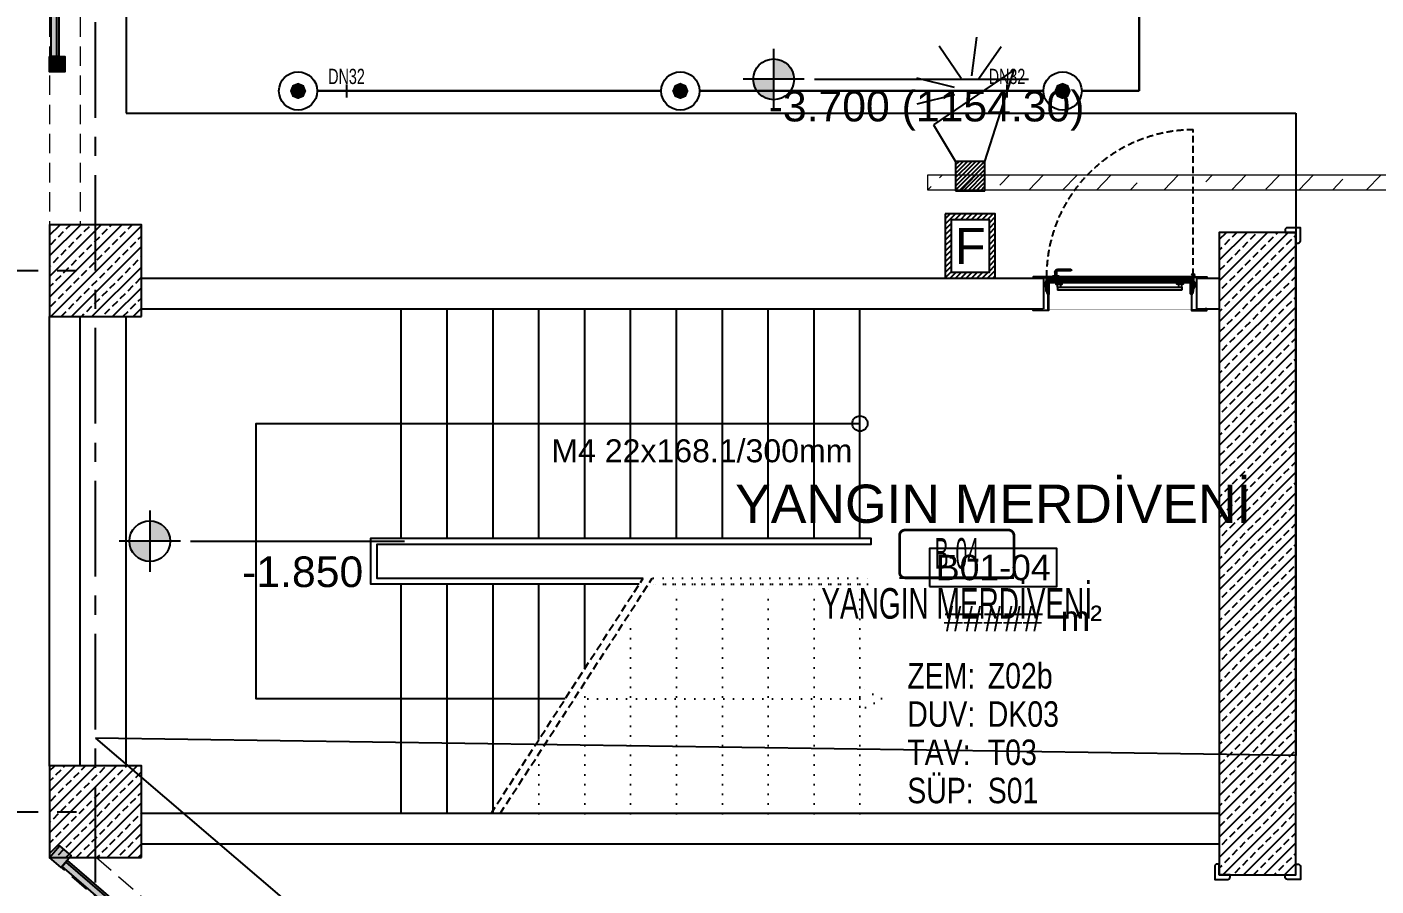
# Model space of a CAD drawing. Header units: millimetres. Extents: x -379292 to 1221486, y 92049 to 447512.
# Drawn here: x -241803 to -232980, y 156795 to 162412 of the extents above; entities that cross this region are included whole.
import ezdxf
from ezdxf.enums import TextEntityAlignment as Align
from ezdxf.lldxf.tags import DXFTag

# ---------------------------------------------------------------- set-up
doc = ezdxf.new("R2010")
doc.units = ezdxf.units.MM
for name, pattern in [('( Hidden )', [0.375, 0.25, -0.125]), ('CENTER', [2, 1.25, -0.25, 0.25, -0.25]), ('DOT', [6.35, 0, -6.35]), ('HIDDEN', [9.525, 6.35, -3.175])]:
    doc.linetypes.add(name, pattern=pattern)
for name, color, linetype in [('-M-MAHAL-DEBILER', 7, 'Continuous'), ('-M-MAHAL-ETIKET-NOT', 7, 'Continuous'), ('-M-MAHAL-ETIKET-NOTM', 7, 'Continuous'), ('-M-MAHAL-ETK-', 7, 'Continuous'), ('-M-MAHAL-HAVA-DEGISIM', 7, 'Continuous'), ('-M-MAHAL-NO', 7, 'Continuous'), ('-M-MAHAL-NOM', 7, 'Continuous'), ('-M-YNGN-BORUID', 7, 'Continuous'), ('-M-YNGN-BORUUZUN', 7, 'Continuous'), ('-M-YNGN-BORUYUK', 7, 'Continuous'), ('-M-YNGN-SPR-YUK', 7, 'Continuous'), ('-M-YNGN-ZON5-CAP-', 7, 'Continuous'), ('-M-YNGN-ZON5-SPR-', 7, 'Continuous'), ('010-05', 1, 'Continuous'), ('05_AXIS', 211, 'CENTER'), ('05_CONCRETE VIEW', 142, 'Continuous'), ('05_DOOR', 2, 'Continuous'), ('05_EQUIPMENT', 1, 'Continuous'), ('05_HANDRAIL', 153, 'Continuous'), ('05_HATCH 1', 101, 'Continuous'), ('05_HATCH CONCRETE', 141, 'Continuous'), ('05_HATCH SOLID-1', 252, 'Continuous'), ('05_MATERIAL TEXT', 112, 'Continuous'), ('05_PLAN LEVEL', 2, 'Continuous'), ('05_ROOM M2', 161, 'Continuous'), ('05_ROOM NAME', 153, 'Continuous'), ('05_ROOM NUMBER', 152, 'Continuous'), ('05_STAIRS', 52, 'Continuous'), ('05_STAIRS ARROW', 2, 'Continuous'), ('05_STEEL HIDDEN', 61, 'HIDDEN'), ('05_SYMBOL', 2, 'Continuous'), ('05_TEXT 2.5', 212, 'Continuous'), ('05_WALL', 3, 'Continuous'), ('08_FIRE ALARM BUTTON', 4, 'Continuous'), ('08_HORN', 4, 'Continuous'), ('AIRONN ZONLAMA', 4, 'Continuous')]:
    doc.layers.add(name, color=color, linetype=linetype)
doc.layers.add('-M-YNGN-SPR-CAPCIZGI', color=188, linetype='Continuous', plot=False)
for name, color, linetype, lineweight in [('-M-YNGN-ZON5', 11, 'SP', 30), ('06_FORMWORK HIDDEN', 252, 'HIDDEN2', 0), ('08_DEDECTOR', 3, 'Continuous', 9), ('E_CT_AYDINLATMA', 3, 'Continuous', 9)]:
    doc.layers.add(name, color=color, linetype=linetype, lineweight=lineweight)
doc.styles.add('-M-ISSO-TEXT-TTF', font='ARIALN.TTF')
doc.styles.add('-M-MHLETK-NOT', font='romans.shx', dxfattribs={"width": 0.7})
doc.styles.add('-M-MHLETK-TEXT', font='ARIALN.TTF', dxfattribs={"width": 0.7})
doc.styles.add('CIZGI', font='tahoma.ttf', dxfattribs={"width": 0.8, "oblique": 20})
doc.styles.add('DIM', font='arial.ttf')
doc.styles.add('HCAD', font='HCAD.SHX', dxfattribs={"width": 0.8, "height": 0.2})
doc.styles.add('PIPESIZE', font='hcad.shx', dxfattribs={"width": 0.8})
doc.styles.add('SPR-NOT', font='romans.shx')
doc.styles.get("Standard").update_dxf_attribs({"font": 'segoeuil.ttf'})
doc.styles.add('YAZI-2', font='arial.ttf', dxfattribs={"height": 2})
doc.styles.add('YAZI-2.5', font='arial.ttf', dxfattribs={"height": 2.5})
doc.styles.add('YAZI-3', font='arial.ttf', dxfattribs={"height": 3})
tags = doc.linetypes.add('HIDDEN2', pattern=[0.1875, 0.125, -0.0625]).pattern_tags.tags
tags[6:7] = [DXFTag(74, 4), DXFTag(75, 0), DXFTag(340, '0'), DXFTag(46, 0.0), DXFTag(50, 0.0), DXFTag(44, 0.0), DXFTag(45, 0.0)]
tags[4:5] = [DXFTag(74, 4), DXFTag(75, 0), DXFTag(340, '0'), DXFTag(46, 0.0), DXFTag(50, 0.0), DXFTag(44, 0.0), DXFTag(45, 0.0)]
doc.linetypes.add('SP', pattern='A,2,-0.1,["SP",CIZGI,S=0.14,R=0.2,X=0,Y=-0.07],-0.255', length=2.355)
pattern_1 = [(270, (-695728.2336, -3493868.9414), (1.3748153225, -2.38125), [1.5875, -3.175]), (30, (-695728.2336, -3493868.9414), (1.3748153315, 2.3812499948), [1.5875, -3.175]), (330, (-695728.2336, -3493868.9414), (2.749630654, -5.2e-09), [-3.175, 1.5875])]
pattern_2 = [(225, (905000, -3e-07), (67.351921, -67.351921), []), (225, (904932.65, -3e-07), (67.351921, -67.351921), [47.625, -23.8125])]

# ---------------------------------------------------------------- blocks, each defined once
blk = doc.blocks.new('202_Aks')
at = {"layer": '05_AXIS', "ltscale": 500}
for p, q in [((0, -182300), (0, 5000)), ((-5000, -117300), (0, -117300)), ((-5000, -120837.5), (0, -120837.5))]:
    blk.add_line(p, q, dxfattribs=at)
blk = doc.blocks.new('başlık')
at = {"layer": '05_MATERIAL TEXT', "style": 'DIM', "width": 0.8}
for s, p in [('ZEM:', (0, 50)), ('DUV:', (0, -100)), ('TAV:', (0, -250)), ('SÜP:', (0, -400))]:
    blk.add_text(s, height=100, dxfattribs=at).set_placement(p, align=Align.MIDDLE_LEFT)
blk = doc.blocks.new('MAHAL')
at = {"layer": '05_ROOM NUMBER'}
blk.add_lwpolyline([(-5.46, -10.75), (4.54, -10.75), (4.54, -7.75), (-5.46, -7.75)], close=True, dxfattribs=at)
at = {"layer": '05_HATCH SOLID-1', "xscale": 0.02, "yscale": 0.02, "zscale": 0.02}
blk.add_blockref('başlık', (-7.21, -18.75), dxfattribs=at)
at = {"layer": '05_MATERIAL TEXT', "style": 'DIM', "width": 0.8}
for tag, p in [('ZEMİN', (-0.89, -17.75)), ('DUVAR', (-0.89, -20.75)), ('TAVAN', (-0.89, -23.75)), ('SÜPÜRGELİK', (-0.89, -26.75))]:
    blk.add_attdef(tag, text='', height=2, dxfattribs=at).set_placement(p, align=Align.MIDDLE_LEFT)
at = {"layer": '05_ROOM M2', "insert": (6.45, -13.24), "char_height": 2, "attachment_point": 5, "style": 'YAZI-2'}
blk.add_mtext_dynamic_manual_height_columns('m²', width=6.9387, gutter_width=625, heights=[0], dxfattribs=at)
at = {"layer": '05_ROOM M2', "style": 'YAZI-2'}
blk.add_attdef('MAHALM2', text='', height=2, dxfattribs=at).set_placement((-0.46, -13.25), align=Align.MIDDLE_CENTER)
at = {"layer": '05_ROOM NAME', "style": 'YAZI-3'}
for tag, p in [('INGMAHALADI', (-0.46, 0.75)), ('TURMAHALADI', (-0.46, -4.25))]:
    blk.add_attdef(tag, text='', height=3, dxfattribs=at).set_placement(p, align=Align.MIDDLE_CENTER)
at = {"layer": '05_ROOM NUMBER', "style": 'YAZI-2'}
blk.add_attdef('MAHALNO', text='', height=2, dxfattribs=at).set_placement((-0.46, -9.25), align=Align.MIDDLE_CENTER)
blk = doc.blocks.new('PLAN KOT IKILI')
at = {"layer": '05_PLAN LEVEL'}
h = blk.add_hatch(color=2, dxfattribs=at)
h.paths.add_polyline_path([(0, 2), (0, 0), (2, 0, 0.414214)])
h.paths.add_polyline_path([(0, 0), (-2, 0, 0.414214), (0, -2)])
at = {"layer": '05_PLAN LEVEL', "color": 2}
for p, q in [((0, 3), (0, -3)), ((3, 0), (-3, 0)), ((4, 0), (25, 0))]:
    blk.add_line(p, q, dxfattribs=at)
blk.add_circle((0, 0), 2, dxfattribs=at)
at = {"layer": '05_PLAN LEVEL', "style": 'YAZI-3'}
for tag, p in [('BITMISKOT', (15, 3)), ('KABAKOT', (15, -3))]:
    blk.add_attdef(tag, text='', height=3, dxfattribs=at).set_placement(p, align=Align.MIDDLE)
blk = doc.blocks.new('202_KorkulukDikme')
at = {"ltscale": 25}
h = blk.add_hatch(color=253, dxfattribs=at)
h.dxf.hatch_style = 1
h.paths.add_polyline_path([(-50, 0), (-50, 100), (50, 100), (50, 0)])
at = {"color": 0, "linetype": 'ByBlock', "ltscale": 25}
blk.add_lwpolyline([(-50, 0), (-50, 100), (50, 100), (50, 0)], close=True, dxfattribs=at)
blk = doc.blocks.new('*U19')
at = {"ltscale": 25}
h = blk.add_hatch(color=253, dxfattribs=at)
h.dxf.hatch_style = 1
h.paths.add_polyline_path([(100, 60), (5400, 60), (5400, 10), (100, 10)])
at = {"color": 0, "linetype": 'ByBlock', "ltscale": 25}
blk.add_lwpolyline([(100, 60), (5400, 60), (5400, 10), (100, 10)], close=True, dxfattribs=at)
blk.add_lwpolyline([(100, 45), (5400, 45)], dxfattribs=at)
at = {"ltscale": 25}
for p in [(50, 0), (750, 0), (1750, 0), (2750, 0), (3750, 0), (4750, 0), (5450, 0)]:
    blk.add_blockref('202_KorkulukDikme', p, dxfattribs=at)
blk = doc.blocks.new('*U20')
at = {"ltscale": 25}
h = blk.add_hatch(color=253, dxfattribs=at)
h.dxf.hatch_style = 1
h.paths.add_polyline_path([(100, 60), (5501.6, 60), (5501.6, 10), (100, 10)])
at = {"color": 0, "linetype": 'ByBlock', "ltscale": 25}
blk.add_lwpolyline([(100, 60), (5501.6, 60), (5501.6, 10), (100, 10)], close=True, dxfattribs=at)
blk.add_lwpolyline([(100, 45), (5501.6, 45)], dxfattribs=at)
at = {"ltscale": 25}
for p in [(50, 0), (800.8, 0), (1800.8, 0), (2800.8, 0), (3800.8, 0), (4800.8, 0), (5551.6, 0)]:
    blk.add_blockref('202_KorkulukDikme', p, dxfattribs=at)
blk = doc.blocks.new('*U85')
at = {"layer": '05_HANDRAIL', "color": 8}
blk.add_lwpolyline([(-1443.7, 1500), (-3200, 1500), (-3200, 1800), (70, 1800), (70, 1760), (-3160, 1760), (-3160, 1540), (-1417.8, 1540)], dxfattribs=at)
at = {"layer": '05_HANDRAIL', "color": 8, "linetype": 'DOT', "ltscale": 10}
blk.add_lwpolyline([(-1351.9, 1540), (50, 1540), (50, 1500), (-1384.2, 1500)], dxfattribs=at)
at = {"layer": '05_STAIRS', "color": 8, "flags": 128}
for points in [[(-3000, 1800), (-3000, 3300)], [(-2700, 1800), (-2700, 3300)], [(-2400, 1800), (-2400, 3300)], [(-2100, 1800), (-2100, 3300)], [(-1800, 1800), (-1800, 3300)], [(-1500, 1800), (-1500, 3300)], [(-1200, 1800), (-1200, 3300)], [(-900, 1800), (-900, 3300)], [(-600, 1800), (-600, 3300)], [(-300, 1800), (-300, 3300)], [(0, 1800), (0, 3300)], [(-1928.3, 750), (-3000, 750), (-3950, 750), (-3950, 2550), (0, 2550)], [(-1443.7, 1500), (-3200, 1500), (-3200, 1800), (0, 1800)], [(-3000, 0), (-3000, 1500)], [(-2700, 0), (-2700, 1500)], [(-2400, 0), (-2400, 1500)], [(-2100, 484.3), (-2100, 1500)], [(-1800, 948.6), (-1800, 1500)]]:
    blk.add_lwpolyline(points, dxfattribs=at)
at = {"layer": '05_STAIRS', "color": 8, "linetype": '( Hidden )', "ltscale": 200}
for points in [[(-2412.9, 0), (-1417.8, 1540)], [(-2353.4, 0), (-1358.3, 1540)]]:
    blk.add_lwpolyline(points, dxfattribs=at)
at = {"layer": '05_STAIRS', "color": 8, "linetype": 'DOT', "ltscale": 10, "flags": 128}
for points in [[(-1500, 1412.9), (-1500, 1500)], [(0, 1500), (-1384.2, 1500)], [(-1200, 0), (-1200, 1500)], [(-900, 0), (-900, 1500)], [(-600, 0), (-600, 1500)], [(-300, 0), (-300, 1500)], [(0, 0), (0, 1500)], [(-1500, 0), (-1500, 1320.7)], [(-1800, 0), (-1800, 856.4)], [(0, 825), (0, 675), (145, 750), (0, 825)], [(0, 750), (-1868.8, 750)], [(-2100, 0), (-2100, 392.2)]]:
    blk.add_lwpolyline(points, dxfattribs=at)
at = {"layer": '05_STAIRS ARROW', "color": 8, "ltscale": 2}
blk.add_circle((0, 2550), 50, dxfattribs=at)
blk = doc.blocks.new('bariyer')
at = {"color": 8, "ltscale": 25}
blk.add_lwpolyline([(0, -70), (15, -70, 0.414214), (30, -55), (30, 30), (-55, 30, 0.414214), (-70, 15), (-70, 0), (0, 0)], format="xyb", close=True, dxfattribs=at)
blk = doc.blocks.new('VIDA')
at = {"layer": '05_EQUIPMENT'}
h = blk.add_hatch(dxfattribs=at)
h.set_pattern_fill('LINE', color=256, scale=0.1, angle=150, style=0)
h.set_pattern_definition([(330, (-3585.31887, 6072.20274), (0.03125, 0.05412658774), [])])
h.paths.add_polyline_path([(-0.09, -0.26), (-0.09, -1.74), (0.09, -1.74), (0.09, -0.26)])
h.paths.add_polyline_path([(-0.09, -0.26), (0.09, -0.26), (0, 0)])
for p, q in [((-0.09, -0.26), (0, 0)), ((0.09, -0.26), (0, 0)), ((-0.01, -2.02), (-0.18, -2.02)), ((0.09, -1.74), (-0.09, -1.74)), ((0.09, -1.95), (-0.09, -1.95)), ((0.01, -1.98), (-0.01, -1.98)), ((-0.01, -2.02), (-0.01, -1.98)), ((0.01, -2.02), (0.01, -1.98)), ((0.18, -2.02), (0.01, -2.02))]:
    blk.add_line(p, q, dxfattribs=at)
for points in [[(-0.18, -2.02), (-0.09, -1.95), (-0.09, -0.26)], [(0.18, -2.02), (0.09, -1.95), (0.09, -0.26)]]:
    blk.add_lwpolyline(points, dxfattribs=at)
blk = doc.blocks.new('*U100')
at = {"color": 8, "ltscale": 7}
for p, q in [((905.1, 60), (821.8, 60)), ((905.1, 50), (821.8, 50))]:
    blk.add_line(p, q, dxfattribs=at)
blk.add_arc((821.8, 55), 5, 90, 270, dxfattribs=at)
at = {"color": 8}
blk.add_wipeout([(0, 5), (0, -206), (1000, -206), (1000, 5)], dxfattribs=at)
at = {"layer": '010-05', "ltscale": 7}
h = blk.add_hatch(dxfattribs=at)
h.set_pattern_fill('ANSI37', color=8, scale=0.1, angle=540, style=0)
h.set_pattern_definition([(225, (19752.8965, 13790.6787), (0.224506403, -0.224506403), []), (315, (19752.8965, 13790.6787), (0.224506403, 0.224506403), [])])
edge = h.paths.add_edge_path(flags=16)
edge.add_line((28.5, -35.1), (28.5, -43.7))
edge.add_line((28.5, -43.7), (21.5, -43.7))
edge.add_line((21.5, -43.7), (21.5, -37.4))
edge.add_arc((25.9, -39), 4.69, 56.54278, 159.2569, ccw=False)
edge = h.paths.add_edge_path()
edge.add_line((29.5, -33.5), (29.5, -44.7))
edge.add_line((29.5, -44.7), (20.5, -44.7))
edge.add_line((20.5, -44.7), (20.5, -30.9))
edge.add_line((20.5, -30.9), (34.2, -30.9))
edge.add_line((34.2, -30.9), (32.2, -31.4))
edge.add_arc((32.2, -34.2), 2.82, 91.10929, 165.59862)
edge = h.paths.add_edge_path(flags=16)
edge.add_arc((32.2, -34.2), 3.82, 143.46678, 165.59862, ccw=False)
edge.add_line((29.1, -31.9), (21.5, -31.9))
edge.add_line((21.5, -31.9), (21.5, -34.5))
edge.add_arc((25.7, -41.7), 8.25, 70.11032, 120.2945, ccw=False)
edge.add_line((28.5, -33.9), (28.5, -33.5))
edge.add_line((28.5, -33.5), (28.5, -33.2))
h = blk.add_hatch(dxfattribs=at)
h.set_pattern_fill('ANSI37', color=8, scale=0.1, angle=540, style=0)
h.set_pattern_definition([(315, (-21740.32198, 13790.6787), (-0.224506403, -0.224506403), []), (225, (-21740.32198, 13790.6787), (-0.224506403, 0.224506403), [])])
edge = h.paths.add_edge_path(flags=16)
edge.add_line((971.5, -35.1), (971.5, -43.7))
edge.add_line((971.5, -43.7), (978.5, -43.7))
edge.add_line((978.5, -43.7), (978.5, -37.4))
edge.add_arc((974.1, -39), 4.69, 20.7431, 123.45722)
edge = h.paths.add_edge_path()
edge.add_line((970.5, -33.5), (970.5, -44.7))
edge.add_line((970.5, -44.7), (979.5, -44.7))
edge.add_line((979.5, -44.7), (979.5, -30.9))
edge.add_line((979.5, -30.9), (965.8, -30.9))
edge.add_line((965.8, -30.9), (967.8, -31.4))
edge.add_arc((967.8, -34.2), 2.82, 14.40138, 88.89071, ccw=False)
edge = h.paths.add_edge_path(flags=16)
edge.add_arc((967.8, -34.2), 3.82, 14.40138, 36.53322)
edge.add_line((970.9, -31.9), (978.5, -31.9))
edge.add_line((978.5, -31.9), (978.5, -34.5))
edge.add_arc((974.3, -41.7), 8.25, 59.7055, 109.88968)
edge.add_line((971.5, -33.9), (971.5, -33.5))
edge.add_line((971.5, -33.5), (971.5, -33.2))
at = {"layer": '05_HATCH 1'}
h = blk.add_hatch(dxfattribs=at)
h.set_pattern_fill('HONEY', color=8, scale=0.5, angle=270, style=0)
h.set_pattern_definition(pattern_1)
h.paths.add_polyline_path([(40.5, -3.1), (43.7, -8.7), (956.3, -8.7), (959.5, -3.1)])
h = blk.add_hatch(dxfattribs=at)
h.set_pattern_fill('HONEY', color=8, scale=0.5, angle=270, style=0)
h.set_pattern_definition(pattern_1)
h.paths.add_polyline_path([(40.5, -15.3), (43.7, -9.7), (956.3, -9.7), (959.5, -15.3)])
at = {"color": 8, "linetype": 'HIDDEN', "ltscale": 7}
blk.add_line((21, 20.6), (21, 973.1), dxfattribs=at)
at = {"color": 8, "ltscale": 7}
for p, q in [((22, 10), (947.9, 10)), ((22, 10), (978, 10)), ((22, 8.8), (22, 10)), ((27.3, 2.4), (27.3, 1.4)), ((27.3, 2.4), (37.2, 2.4)), ((27.3, 1.4), (36.7, 1.4)), ((37.5, 4.8), (36.3, 4.8)), ((36.7, 1.4), (42.8, -9.2)), ((962.8, 2.4), (37.2, 2.4)), ((37.2, 2.4), (43.7, -8.7)), ((37.5, 8.8), (962.5, 8.8)), ((941.8, 15), (896.8, 15)), ((896.8, 15), (896.8, 10)), ((915.1, 40), (915.1, 15)), ((925.1, 40), (925.1, 15)), ((941.8, 15), (941.8, 10)), ((962.8, 2.4), (956.3, -8.7)), ((963.3, 1.4), (957.2, -9.2)), ((962.5, 4.8), (963.7, 4.8)), ((972.7, 2.4), (962.8, 2.4)), ((972.7, 1.4), (963.3, 1.4)), ((972.7, 2.4), (972.7, 1.4)), ((978, 8.8), (978, 10)), ((978, 8.8), (978, 10)), ((962.5, -27.2), (22, -27.2)), ((22, -27.2), (962.5, -27.2)), ((22, -28.4), (22, -27.2)), ((962.5, -28.4), (22, -28.4)), ((978, -28.4), (22, -28.4)), ((42.8, -9.2), (27.3, -9.2)), ((27.3, -19.9), (36.6, -19.9)), ((27.3, -19.9), (27.3, -20.9)), ((27.3, -20.9), (37.2, -20.9)), ((33.2, -28.4), (962.5, -28.4)), ((37.5, -23.2), (36.3, -23.2)), ((36.6, -19.9), (42.8, -9.2)), ((37.2, -20.9), (43.7, -9.7)), ((962.8, -20.9), (37.2, -20.9)), ((956.3, -8.7), (43.7, -8.7)), ((956.3, -9.7), (43.7, -9.7)), ((96, -58.4), (96, -38.4)), ((908.6, -58.4), (96, -58.4)), ((96, -58.4), (96, -78.4)), ((96, -78.4), (908.6, -78.4)), ((116, -38.4), (116, -58.4)), ((888.6, -38.4), (888.6, -58.4)), ((908.6, -58.4), (908.6, -38.4)), ((908.6, -58.4), (908.6, -78.4)), ((962.8, -20.9), (956.3, -9.7)), ((963.4, -19.9), (957.2, -9.2)), ((957.2, -9.2), (972.7, -9.2)), ((962.5, -23.2), (963.7, -23.2)), ((972.7, -20.9), (962.8, -20.9)), ((972.7, -19.9), (963.4, -19.9)), ((972.7, -19.9), (972.7, -20.9)), ((978, -28.4), (978, -27.2)), ((978, -28.4), (978, -27.2))]:
    blk.add_line(p, q, dxfattribs=at)
at = {"color": 8, "ltscale": 7, "flags": 128}
for points in [[(35.5, -101.4, -1), (34, -101.4), (34, -84.7), (32, -84.7), (32, -101.4, 1), (37.5, -101.4), (37.5, -34.9, 1), (30, -34.9), (30, -44.7), (20, -44.7), (20, 10), (-68, 10), (-68, 0), (-58, 0), (-58, 2), (-66, 2), (-66, 8), (18, 8), (18, -46.7), (32, -46.7), (32, -34.9, -1), (35.5, -34.9)], [(964.5, -101.4, 1), (966, -101.4), (966, -84.7), (968, -84.7), (968, -101.4, -1), (962.5, -101.4), (962.5, -34.9, -1), (970, -34.9), (970, -44.7), (980, -44.7), (980, 10), (1068, 10), (1068, 0), (1058, 0), (1058, 2), (1066, 2), (1066, 8), (982, 8), (982, -46.7), (968, -46.7), (968, -34.9, 1), (964.5, -34.9)]]:
    blk.add_lwpolyline(points, format="xyb", close=True, dxfattribs=at)
at = {"color": 8, "ltscale": 7}
for points in [[(37.5, 4.8), (37.5, 8.8), (22, 8.8), (22, -27.2), (37.5, -27.2), (37.5, -23.2)], [(36.3, 4.8), (36.3, 7.6), (23.2, 7.6), (23.2, -26), (36.3, -26), (36.3, -23.2)], [(962.5, 4.8), (962.5, 8.8), (978, 8.8), (978, -27.2), (962.5, -27.2), (962.5, -23.2)], [(963.7, 4.8), (963.7, 7.6), (976.8, 7.6), (976.8, -26), (963.7, -26), (963.7, -23.2)], [(86, -28.4), (86, -38.4), (127.7, -38.4), (127.7, -28.4)], [(918.6, -28.4), (918.6, -38.4), (877, -38.4), (877, -28.4)]]:
    blk.add_lwpolyline(points, dxfattribs=at)
for points in [[(32, -54.7), (32, -210), (-68, -210), (-68, -200), (-58, -200), (-58, -202), (-66, -202), (-66, -208), (30, -208), (30, -54.7)], [(29, -56.7), (20, -56.7), (20, -82.9), (30, -92.9), (30, -106.2), (28, -106.2), (28, -93.7), (18, -83.7), (18, -54.7), (29, -54.7)], [(40.5, -3.1), (43.7, -8.7), (956.3, -8.7), (959.5, -3.1)], [(40.5, -15.3), (43.7, -9.7), (956.3, -9.7), (959.5, -15.3)], [(968, -54.7), (968, -210), (1068, -210), (1068, -200), (1058, -200), (1058, -202), (1066, -202), (1066, -208), (970, -208), (970, -54.7)], [(971, -56.7), (980, -56.7), (980, -82.9), (970, -92.9), (970, -106.2), (972, -106.2), (972, -93.7), (982, -83.7), (982, -54.7), (971, -54.7)]]:
    blk.add_lwpolyline(points, close=True, dxfattribs=at)
for radius in [10.1, 6.72]:
    blk.add_circle((21, 20.6), radius, dxfattribs=at)
at = {"color": 8, "linetype": 'HIDDEN', "ltscale": 7}
blk.add_arc((17.8, 13), 960.2, 359.78747, 89.80985, dxfattribs=at)
at = {"color": 8, "ltscale": 7}
for radius in [20, 10]:
    blk.add_arc((905.1, 40), radius, 0, 90, dxfattribs=at)
at = {"layer": '010-05', "color": 8, "ltscale": 7}
for points in [[(29.5, -33.5, -0.336971), (32.2, -31.4), (34.2, -30.9), (29.5, -30.9), (20.5, -30.9), (20.5, -44.7), (29.5, -44.7)], [(28.5, -33.9, 0.222538), (21.5, -34.5), (21.5, -31.9), (29.1, -31.9, 0.09687), (28.5, -33.2), (28.5, -33.5)], [(28.5, -43.7), (21.5, -43.7), (21.5, -37.3, -0.473637), (28.5, -35.1)], [(970.5, -33.5, 0.336971), (967.8, -31.4), (965.8, -30.9), (970.5, -30.9), (979.5, -30.9), (979.5, -44.7), (970.5, -44.7)], [(971.5, -33.9, -0.222538), (978.5, -34.5), (978.5, -31.9), (970.9, -31.9, -0.09687), (971.5, -33.2), (971.5, -33.5)], [(971.5, -43.7), (978.5, -43.7), (978.5, -37.3, 0.473637), (971.5, -35.1)]]:
    blk.add_lwpolyline(points, format="xyb", close=True, dxfattribs=at)
at = {"layer": '05_STEEL HIDDEN', "color": 8, "ltscale": 7}
for points in [[(17, -47.8), (17, -22.6), (11, -22.6), (11, -48.9), (23, -77.2), (23, -99.5), (29, -99.5), (29, -76)], [(983, -47.8), (983, -22.6), (989, -22.6), (989, -48.9), (977, -77.2), (977, -99.5), (971, -99.5), (971, -76)]]:
    blk.add_lwpolyline(points, close=True, dxfattribs=at)
at = {"layer": '05_STEEL HIDDEN', "color": 8, "ltscale": 7, "flags": 128}
for points in [[(17, -22.6), (18, -22.6), (18, -47.8), (30, -76), (30, -99.5), (29, -99.5)], [(983, -22.6), (982, -22.6), (982, -47.8), (970, -76), (970, -99.5), (971, -99.5)]]:
    blk.add_lwpolyline(points, dxfattribs=at)
at = {"layer": '05_WALL', "color": 8, "ltscale": 20}
for points in [[(0, 0), (0, -200)], [(1000, 0), (1000, -200)]]:
    blk.add_lwpolyline(points, dxfattribs=at)
at = {"color": 8, "ltscale": 7, "yscale": 10, "zscale": 10, "rotation": 180}
for p, xscale in [((25, -64.9), -10), ((975, -64.9), 10)]:
    blk.add_blockref('VIDA', p, dxfattribs=dict(at, xscale=xscale))
blk = doc.blocks.new('OtoParkBodrumKatMimari')
at = {"layer": '05_HATCH CONCRETE'}
h = blk.add_hatch(dxfattribs=at)
h.set_pattern_fill('ANSI33', color=8, scale=15, angle=180, style=0)
h.set_pattern_definition(pattern_2)
h.paths.add_polyline_path([(5300, 59700), (5300, 60300), (4700, 60300), (4700, 59700)])
h = blk.add_hatch(dxfattribs=at)
h.set_pattern_fill('ANSI33', color=8, scale=15, angle=180, style=0)
h.set_pattern_definition(pattern_2)
h.paths.add_polyline_path([(12850, 60250), (12350, 60250), (12350, 56050), (12850, 56050)])
h = blk.add_hatch(dxfattribs=at)
h.set_pattern_fill('ANSI33', color=8, scale=15, angle=180, style=0)
h.set_pattern_definition(pattern_2)
h.paths.add_polyline_path([(5300, 56162), (5300, 56762), (4700, 56762), (4700, 56162)])
at = {"color": 5}
for points in [[(5300, 59700), (5300, 60300), (4700, 60300), (4700, 59700)], [(12850, 60250), (12350, 60250), (12350, 56050), (12850, 56050)], [(5300, 56162), (5300, 56762), (4700, 56762), (4700, 56162)]]:
    blk.add_lwpolyline(points, close=True, dxfattribs=at)
at = {"layer": '05_CONCRETE VIEW'}
blk.add_lwpolyline([(5200, 56760), (5200, 59700)], dxfattribs=at)
at = {"layer": '05_WALL', "color": 8}
for points in [[(5300, 59950), (12350, 59950)], [(5300, 59750), (12350, 59750)], [(4700, 56760), (4700, 59700)], [(4900, 56760), (4900, 59700)], [(12350, 56450), (5300, 56450)], [(12350, 56250), (5300, 56250)]]:
    blk.add_lwpolyline(points, dxfattribs=at)
at = {"layer": '06_FORMWORK HIDDEN', "linetype": 'HIDDEN', "ltscale": 20}
for p, q in [((4700, 66800), (4700, 60300)), ((4900, 66800), (4900, 60300)), ((4700, 59700), (4700, 56762.5)), ((4900, 59700), (4900, 56762.5)), ((4700, 56162.5), (8945.6, 52508.3)), ((5006.6, 56162.5), (9076.1, 52659.9))]:
    blk.add_line(p, q, dxfattribs=at)
blk.add_blockref('*U85', (10000, 56450))
at = {"layer": '05_AXIS'}
blk.add_blockref('202_Aks', (5000, 177300), dxfattribs=at)
at = {"layer": '05_HANDRAIL'}
for name, p, rotation in [('*U19', (4700, 66800), 269.9999999999995), ('*U20', (4700, 56162.5), 319.2811306099715)]:
    blk.add_blockref(name, p, dxfattribs=dict(at, rotation=rotation))
at = {"layer": '05_PLAN LEVEL'}
ref = blk.add_blockref('PLAN KOT IKILI', (9435.4, 61250.9), dxfattribs=dict(at, xscale=66.66666666666666, yscale=66.66666666666666, zscale=66.66666666666666))
ref.add_attrib('KABAKOT', '-3.700 (1154.30)', dxfattribs={"height": 200, "style": 'YAZI-3'}).set_placement((10435.4, 61050.9), align=Align.MIDDLE)
ref = blk.add_blockref('PLAN KOT IKILI', (5355, 58231.2), dxfattribs=dict(at, xscale=66.66666666666666, yscale=66.66666666666666, zscale=66.66666666666666))
ref.add_attrib('KABAKOT', '-1.850', dxfattribs={"height": 200, "style": 'YAZI-3'}).set_placement((6355, 58031.2), align=Align.MIDDLE)
at = {"layer": '05_ROOM NUMBER'}
ref = blk.add_blockref('MAHAL', (10910, 58830), dxfattribs=dict(at, xscale=83.33333333333333, yscale=83.33333333333333, zscale=83.33333333333333))
ref.add_attrib('TURMAHALADI', 'YANGIN MERDİVENİ', dxfattribs={"layer": '05_ROOM NAME', "height": 250, "style": 'YAZI-3'}).set_placement((10871.8, 58475.9), align=Align.MIDDLE_CENTER)
ref.add_attrib('MAHALNO', 'B01-04', dxfattribs={"height": 166.67, "style": 'YAZI-2'}).set_placement((10871.8, 58059.2), align=Align.MIDDLE_CENTER)
ref.add_attrib('MAHALM2', '#####', dxfattribs={"layer": '05_ROOM M2', "height": 166.67, "style": 'YAZI-2'}).set_placement((10871.8, 57725.9), align=Align.MIDDLE_CENTER)
ref.add_attrib('ZEMİN', 'Z02b', dxfattribs={"layer": '05_MATERIAL TEXT', "height": 166.67, "style": 'DIM', "width": 0.8}).set_placement((10835.7, 57350.9), align=Align.MIDDLE_LEFT)
ref.add_attrib('DUVAR', 'DK03', dxfattribs={"layer": '05_MATERIAL TEXT', "height": 166.67, "style": 'DIM', "width": 0.8}).set_placement((10835.7, 57100.9), align=Align.MIDDLE_LEFT)
ref.add_attrib('TAVAN', 'T03', dxfattribs={"layer": '05_MATERIAL TEXT', "height": 166.67, "style": 'DIM', "width": 0.8}).set_placement((10835.7, 56850.9), align=Align.MIDDLE_LEFT)
ref.add_attrib('SÜPÜRGELİK', 'S01', dxfattribs={"layer": '05_MATERIAL TEXT', "height": 166.67, "style": 'DIM', "width": 0.8}).set_placement((10835.7, 56600.9), align=Align.MIDDLE_LEFT)
at = {"layer": '05_SYMBOL', "color": 8}
blk.add_blockref('bariyer', (12850, 60250), dxfattribs=at)
at = {"layer": '05_SYMBOL', "color": 8, "rotation": 180}
blk.add_blockref('bariyer', (12350, 56050), dxfattribs=at)
at = {"layer": '05_SYMBOL', "color": 8, "xscale": -1, "rotation": 180}
blk.add_blockref('bariyer', (12850, 56050), dxfattribs=at)
at = {"layer": '05_TEXT 2.5', "insert": (9950, 58745), "char_height": 150, "attachment_point": 9, "style": 'YAZI-2.5'}
blk.add_mtext_dynamic_manual_height_columns('\\A1;M4 22x168.1/300mm', width=4150.392, gutter_width=12.5, heights=[34.5], dxfattribs=at)
at = {"layer": '05_DOOR', "xscale": -1}
blk.add_blockref('*U100', (12200, 59950), dxfattribs=at)
blk = doc.blocks.new('SP-C-UP-12')
at = {"ltscale": 10}
blk.add_line((0, 0), (0, 0), dxfattribs=at)
at = {"color": 1, "linetype": 'Continuous'}
blk.add_circle((0, 0), 12.5, dxfattribs=at)
at = {"ltscale": 10}
for points in [[(-5.37, 0), (-3.8, 3.8), (-3.8, -3.8), (0, 5.37)], [(-3.8, -3.8), (0, 5.37), (0, -5.37), (3.8, 3.8)], [(0, -5.37), (3.8, 3.8), (3.8, -3.8), (5.37, 0)]]:
    blk.add_solid(points, dxfattribs=at)
at = {"layer": '-M-YNGN-SPR-YUK', "style": 'SPR-NOT', "width": 0.5, "flags": 9}
for tag, p in [('YUK', (0, 17.77)), ('CAP', (0, 14.42)), ('TIP', (0.2, 10.78))]:
    blk.add_attdef(tag, text='', height=2.5, dxfattribs=at).set_placement(p, align=Align.MIDDLE_CENTER)
blk = doc.blocks.new('SPRKL100')
at = {"layer": '-M-YNGN-SPR-CAPCIZGI'}
blk.add_line((0, 0.431), (0, -0.431), dxfattribs=at)
at = {"layer": '-M-YNGN-BORUID', "color": 0, "style": 'HCAD', "width": 0.8, "flags": 1}
blk.add_attdef('DIC', text='', height=0.4, dxfattribs=at).set_placement((0, -1.693), align=Align.CENTER)
at = {"layer": '-M-YNGN-BORUUZUN', "color": 0, "style": 'HCAD', "width": 0.7}
blk.add_attdef('BOY', text='', height=0.8, dxfattribs=at).set_placement((0, -1.08), align=Align.CENTER)
at = {"layer": '-M-YNGN-BORUYUK', "color": 6, "style": 'PIPESIZE', "width": 0.8}
blk.add_attdef('YUK', text='', height=0.5, dxfattribs=at).set_placement((0, 1.866), align=Align.CENTER)
at = {"color": 0, "style": 'PIPESIZE', "width": 0.7}
blk.add_attdef('CAP', text='', height=1, dxfattribs=at).set_placement((0, 0.45), align=Align.CENTER)
blk = doc.blocks.new('A$C69E8C7F8')
at = {"layer": '-M-YNGN-ZON5', "ltscale": 500}
for p, q in [((-7863.81, 6026.86), (-7863.81, 6569.36)), ((-8401.31, 6026.86), (-8176.31, 6026.86)), ((-8151.31, 6026.86), (-7926.31, 6026.86)), ((-7863.81, 6026.86), (-7901.31, 6026.86))]:
    blk.add_line(p, q, dxfattribs=at)
at = {"layer": '-M-YNGN-ZON5-CAP-'}
ref = blk.add_blockref('SPRKL100', (-8382.14, 6026.86), dxfattribs=dict(at, xscale=10, yscale=10, zscale=10))
ref.add_attrib('CAP', 'DN32', dxfattribs={"layer": '0', "color": 0, "height": 10, "style": 'PIPESIZE', "width": 0.7}).set_placement((-8382.14, 6031.36), align=Align.CENTER)
ref = blk.add_blockref('SPRKL100', (-7950.16, 6026.86), dxfattribs=dict(at, xscale=10, yscale=10, zscale=10))
ref.add_attrib('CAP', 'DN32', dxfattribs={"layer": '0', "color": 0, "height": 10, "style": 'PIPESIZE', "width": 0.7}).set_placement((-7950.16, 6031.36), align=Align.CENTER)
at = {"layer": '-M-YNGN-ZON5-SPR-', "ltscale": 25}
for p in [(-8413.81, 6026.86), (-8163.81, 6026.86), (-7913.81, 6026.86)]:
    blk.add_blockref('SP-C-UP-12', p, dxfattribs=at)
blk = doc.blocks.new('*U685')
h = blk.add_hatch()
h.set_pattern_fill('ANSI33', color=0, scale=50, angle=1, style=0)
h.paths.add_polyline_path([(-1700.8, 100), (3906.2, 100), (3906.2, 0), (-1700.8, 0)])
at = {"color": 0}
blk.add_lwpolyline([(-1700.8, 100), (3906.2, 100), (3906.2, 0), (-1700.8, 0)], close=True, dxfattribs=at)
at = {"ltscale": 25, "flags": 1}
for tag, p in [('YUKSEKLIK', (-228.6, -148.7)), ('KALINLIK', (-228.6, -213.3))]:
    blk.add_attdef(tag, p, '', height=50, dxfattribs=at)
blk = doc.blocks.new('YIB ORT')
at = {"layer": '08_FIRE ALARM BUTTON'}
h = blk.add_hatch(dxfattribs=at)
h.set_pattern_fill('ANSI31', color=1, scale=3.125)
h.paths.add_polyline_path([(65.625, 168.75), (-65.625, 168.75), (-65.625, 84.375), (-50, 84.375), (-50, 153.125), (50, 153.125), (50, 15.625), (-50, 15.625), (-50, 84.375), (-65.625, 84.375), (-65.625, 0), (65.625, 0)])
for points in [[(-65.625, 168.75), (-65.625, 0), (65.625, 0), (65.625, 168.75)], [(-50, 153.125), (-50, 15.625), (50, 15.625), (50, 153.125)]]:
    blk.add_lwpolyline(points, close=True, dxfattribs=at)
at = {"layer": '08_FIRE ALARM BUTTON', "color": 3, "style": 'YAZI-2.5'}
blk.add_text('F', height=93.75, dxfattribs=at).set_placement((0, 84.375), align=Align.MIDDLE_CENTER)
blk = doc.blocks.new('KORNA ORT')
at = {"layer": '08_HORN'}
h = blk.add_hatch(dxfattribs=at)
h.set_pattern_fill('ANSI31', color=2, scale=62.5)
h.set_pattern_definition([(45, (1743038.002, 18278.75), (-5.524271728, 5.524271728), [])])
h.paths.add_polyline_path([(38.4, 76.8), (-38.4, 76.8), (-38.4, 0), (38.4, 0)])
at = {"layer": '08_HORN', "color": 3}
for p, q in [((4.2, 300.9), (17.4, 402.2)), ((-24.1, 294.1), (-81.7, 378.6)), ((22.4, 293.8), (81.3, 377.4)), ((-40.8, 270.2), (-140, 294.9)), ((-40.8, 250.7), (-140.1, 226.4))]:
    blk.add_line(p, q, dxfattribs=at)
at = {"layer": '08_HORN'}
for p, q in [((115.1, 316.6), (-95.9, 172.7)), ((38.4, 76.8), (115.1, 316.6)), ((-95.9, 172.7), (-38.4, 76.8)), ((38.4, 76.8), (-38.4, 76.8)), ((-38.4, 76.8), (-38.4, 0)), ((38.4, 0), (38.4, 76.8)), ((-38.4, 0), (38.4, 0))]:
    blk.add_line(p, q, dxfattribs=at)
blk = doc.blocks.new('M-MHLETK-YNG')
at = {"layer": '-M-MAHAL-ETK-', "color": 0}
for p, q in [((-2.078, 0), (2.078, 0)), ((-1.161, 0), (-1.161, 0))]:
    blk.add_line(p, q, dxfattribs=at)
at = {"layer": '-M-MAHAL-ETK-', "color": 0, "const_width": 0.1}
blk.add_lwpolyline([(-1.878, 1.735), (1.878, 1.735, -0.414214), (2.078, 1.535), (2.078, 0.2, -0.414214), (1.878, 0), (-1.878, 0, -0.414214), (-2.078, 0.2), (-2.078, 1.535, -0.414214)], format="xyb", close=True, dxfattribs=at)
at = {"layer": '-M-MAHAL-DEBILER', "color": 4, "style": '-M-MHLETK-NOT', "width": 0.5, "flags": 8}
blk.add_attdef('DEBIS', text='', height=0.4, dxfattribs=at).set_placement((-2.173, 2.145), align=Align.MIDDLE_CENTER)
at = {"layer": '-M-MAHAL-DEBILER', "color": 191, "style": '-M-MHLETK-NOT', "width": 0.5, "flags": 8}
blk.add_attdef('DEBIR', text='', height=0.4, dxfattribs=at).set_placement((-1.613, 2.145), align=Align.MIDDLE_CENTER)
at = {"layer": '-M-MAHAL-DEBILER', "color": 31, "style": '-M-MHLETK-NOT', "width": 0.5, "flags": 8}
blk.add_attdef('DEBIF', text='', height=0.4, dxfattribs=at).set_placement((1.585, 2.145), align=Align.MIDDLE_CENTER)
at = {"layer": '-M-MAHAL-DEBILER', "color": 1, "style": '-M-MHLETK-NOT', "width": 0.5, "flags": 8}
blk.add_attdef('DEBIE', text='', height=0.4, dxfattribs=at).set_placement((2.32, 2.145), align=Align.MIDDLE_CENTER)
at = {"layer": '-M-MAHAL-ETIKET-NOT', "color": 3, "style": '-M-MHLETK-NOT', "width": 0.5, "flags": 9}
for tag, p, height in [('HL', (-2.616, 1.493), 0.0286), ('HLA', (-2.521, 1.493), 0.0286), ('SHG', (-2.225, 1.493), 0.0286), ('LHG', (-2.132, 1.493), 0.0286), ('HG', (-2.039, 1.493), 0.0286), ('HGA', (-1.962, 1.493), 0.0286), ('KLKTR', (-2.617, 1.425), 0.04), ('RDY-BOY1', (-2.614, 1.37), 0.0286), ('RDY-BOY2', (-2.614, 1.32), 0.0286), ('RDY-BOY3', (-2.614, 1.27), 0.0286), ('RDY-BOY4', (-2.614, 1.22), 0.0286), ('KON-BOY1', (-2.614, 1.14), 0.0286), ('KON-BOY2', (-2.614, 1.09), 0.0286), ('KON-BOY3', (-2.614, 1.04), 0.0286), ('FCU-TIP1', (-2.614, 0.96), 0.0286), ('FCU-ADET1', (-2.524, 0.96), 0.0286), ('RDY-TIP1', (-2.5, 1.37), 0.0286), ('RDY-TIP2', (-2.5, 1.32), 0.0286), ('RDY-TIP3', (-2.5, 1.27), 0.0286), ('RDY-TIP4', (-2.5, 1.22), 0.0286), ('KON-TIP1', (-2.5, 1.14), 0.0286), ('KON-TIP2', (-2.5, 1.09), 0.0286), ('KON-TIP3', (-2.5, 1.04), 0.0286), ('FCU-KAP1', (-2.398, 0.96), 0.0286), ('RDY-ADET1', (-2.389, 1.37), 0.0286), ('RDY-ADET2', (-2.389, 1.32), 0.0286), ('RDY-ADET3', (-2.389, 1.27), 0.0286), ('RDY-ADET4', (-2.389, 1.22), 0.0286), ('KON-ADET1', (-2.389, 1.14), 0.0286), ('KON-ADET2', (-2.389, 1.09), 0.0286), ('KON-ADET3', (-2.389, 1.04), 0.0286), ('FCU-DUY1', (-2.272, 0.96), 0.0286), ('RDY-ISI1', (-2.265, 1.37), 0.0286), ('RDY-ISI2', (-2.265, 1.32), 0.0286), ('RDY-ISI3', (-2.265, 1.27), 0.0286), ('RDY-ISI4', (-2.265, 1.22), 0.0286), ('KON-ISI1', (-2.265, 1.14), 0.0286), ('KON-ISI2', (-2.265, 1.09), 0.0286), ('KON-ISI3', (-2.265, 1.04), 0.0286), ('AHU', (-2.225, 1.439), 0.0286), ('FCU-SOG1', (-2.154, 0.96), 0.0286), ('RDY-BNP1', (-2.102, 1.37), 0.0286), ('RDY-BNP2', (-2.102, 1.32), 0.0286), ('RDY-BNP3', (-2.102, 1.27), 0.0286), ('RDY-BNP4', (-2.102, 1.22), 0.0286), ('KON-BNP1', (-2.102, 1.14), 0.0286), ('KON-BNP2', (-2.102, 1.09), 0.0286), ('KON-BNP3', (-2.102, 1.04), 0.0286), ('FCU-ISI1', (-2.044, 0.96), 0.0286), ('RDY-BNK1', (-1.964, 1.37), 0.0286), ('RDY-BNK2', (-1.964, 1.32), 0.0286), ('RDY-BNK3', (-1.964, 1.27), 0.0286), ('RDY-BNK4', (-1.964, 1.22), 0.0286), ('KON-BNK1', (-1.964, 1.14), 0.0286), ('KON-BNK2', (-1.964, 1.09), 0.0286), ('KON-BNK3', (-1.964, 1.04), 0.0286), ('EF', (-1.962, 1.439), 0.0286), ('FCU-DEBI1', (-1.95, 0.96), 0.0286), ('FCU-BNP1', (-1.831, 0.96), 0.0286), ('FCU-BNK1', (-1.614, 0.96), 0.0286), ('VRV-TIP1', (-2.614, 0.759), 0.0286), ('VRV-TIP2', (-2.614, 0.709), 0.0286), ('FCU-TIP2', (-2.614, 0.91), 0.0286), ('FCU-TIP3', (-2.614, 0.86), 0.0286), ('VRV-ADET1', (-2.524, 0.759), 0.0286), ('VRV-ADET2', (-2.524, 0.709), 0.0286), ('FCU-ADET2', (-2.524, 0.91), 0.0286), ('FCU-ADET3', (-2.524, 0.86), 0.0286), ('VRV-KAP1', (-2.398, 0.759), 0.0286), ('VRV-KAP2', (-2.398, 0.709), 0.0286), ('FCU-KAP2', (-2.398, 0.91), 0.0286), ('FCU-KAP3', (-2.398, 0.86), 0.0286), ('VRV-DUY1', (-2.272, 0.759), 0.0286), ('VRV-DUY2', (-2.272, 0.709), 0.0286), ('FCU-DUY2', (-2.272, 0.91), 0.0286), ('FCU-DUY3', (-2.272, 0.86), 0.0286), ('VRV-SOG1', (-2.154, 0.759), 0.0286), ('VRV-SOG2', (-2.154, 0.709), 0.0286), ('FCU-SOG2', (-2.154, 0.91), 0.0286), ('FCU-SOG3', (-2.154, 0.86), 0.0286), ('VRV-ISI1', (-2.044, 0.759), 0.0286), ('VRV-ISI2', (-2.044, 0.709), 0.0286), ('FCU-ISI2', (-2.044, 0.91), 0.0286), ('FCU-ISI3', (-2.044, 0.86), 0.0286), ('VRV-DEBI1', (-1.95, 0.759), 0.0286), ('VRV-DEBI2', (-1.95, 0.709), 0.0286), ('FCU-DEBI2', (-1.95, 0.91), 0.0286), ('FCU-DEBI3', (-1.95, 0.86), 0.0286), ('VRV-BNP1', (-1.831, 0.759), 0.0286), ('VRV-BNP2', (-1.831, 0.709), 0.0286), ('FCU-BNP2', (-1.831, 0.91), 0.0286), ('FCU-BNP3', (-1.831, 0.86), 0.0286), ('VRV-BNK1', (-1.614, 0.759), 0.0286), ('VRV-BNK2', (-1.614, 0.709), 0.0286), ('FCU-BNK2', (-1.614, 0.91), 0.0286), ('FCU-BNK3', (-1.614, 0.86), 0.0286)]:
    blk.add_attdef(tag, p, '', height=height, dxfattribs=at)
at = {"layer": '-M-MAHAL-ETIKET-NOT', "color": 3}
for tag, height, style, width, flags, p in [('ALAN', 0.04, '-M-MHLETK-NOT', 0.5, 9, (-2.581, 1.562)), ('KIS', 0.04, '-M-MHLETK-NOT', 0.5, 9, (-2.59, 1.616)), ('RH', 0.04, '-M-MHLETK-NOT', 0.5, 9, (-2.39, 1.616)), ('YUKSEKLIK', 0.04, '-M-MHLETK-NOT', 0.5, 9, (-2.324, 1.562)), ('YAZ', 0.04, '-M-MHLETK-NOT', 0.5, 9, (-2.178, 1.616)), ('MAH-ADI', 1.111, '-M-ISSO-TEXT-TTF', 0.8, 8, (0, -0.931))]:
    blk.add_attdef(tag, text='', height=height, dxfattribs=dict(at, style=style, width=width, flags=flags)).set_placement(p, align=Align.MIDDLE_CENTER)
at = {"layer": '-M-MAHAL-ETIKET-NOTM', "color": 3, "style": '-M-ISSO-TEXT-TTF', "width": 0.8, "flags": 8}
blk.add_attdef('MAH-ADI2', text='', height=1.111, dxfattribs=at).set_placement((0, -2.549), align=Align.MIDDLE_CENTER)
at = {"layer": '-M-MAHAL-HAVA-DEGISIM', "style": '-M-MHLETK-NOT', "width": 0.5, "flags": 8}
for tag, p in [('HAVADEG', (0, 3.611)), ('HAVA', (0, 2.399))]:
    blk.add_attdef(tag, text='', height=0.6, dxfattribs=at).set_placement(p, align=Align.MIDDLE_CENTER)
at = {"layer": '-M-MAHAL-NO', "color": 7, "style": '-M-MHLETK-TEXT', "width": 0.6, "flags": 8}
blk.add_attdef('MAH-NO', text='', height=1.111, dxfattribs=at).set_placement((0, 0.889), align=Align.MIDDLE_CENTER)
at = {"layer": '-M-MAHAL-NOM', "color": 7, "style": '-M-MHLETK-TEXT', "width": 0.6, "flags": 8}
blk.add_attdef('MAH-NOM', text='', height=1.111, dxfattribs=at).set_placement((0, 0.889), align=Align.MIDDLE_CENTER)

msp = doc.modelspace()

# ---------------------------------------------------------------- block references
at = {"color": 8}
msp.add_blockref('OtoParkBodrumKatMimari', (-246354.8, 100818.8), dxfattribs=at)

# ---------------------------------------------------------------- next in the draw order: linework, layer by layer
at = {"layer": 'AIRONN ZONLAMA', "color": 3, "ltscale": 25}
msp.add_lwpolyline([(-233504.6, 201649.1), (-233454.6, 179399.1), (-241154.6, 179399.1), (-241154.6, 161849.1), (-233504.6, 161849.1), (-233504.6, 157649.1), (-241354.6, 157761.1), (-180574.5, 105849.1), (-166904.6, 105899.1), (-166954.6, 208399.1), (-175954.6, 208399.1), (-175948.2, 201699.1), (-233504.6, 201699.1)], dxfattribs=at)

# ---------------------------------------------------------------- next in the draw order: block references
at = {"layer": '-M-MAHAL-ETK-', "ltscale": 25, "xscale": 180, "yscale": 180, "zscale": 180}
msp.add_blockref('M-MHLETK-YNG', (-235722, 158810.5), dxfattribs=at).add_auto_attribs({'MAH-NO': 'B-04', 'MAH-ADI': 'YANGIN MERDİVENİ'})
at = {"layer": '-M-YNGN-ZON5', "ltscale": 25, "xscale": 10, "yscale": 10, "zscale": 10}
msp.add_blockref('A$C69E8C7F8', (-155891.8, 101725.1), dxfattribs=at)
at = {"layer": '08_DEDECTOR', "xscale": 2.5, "yscale": 2.5, "zscale": 2.5}
for name, p in [('KORNA ORT', (-235633.7, 161340.6)), ('YIB ORT', (-235633.7, 160768.8))]:
    msp.add_blockref(name, p, dxfattribs=at)
at = {"layer": 'E_CT_AYDINLATMA', "rotation": 180}
msp.add_blockref('*U685', (-232005.6, 161445.7), dxfattribs=at)

doc.saveas('drawing.dxf')
